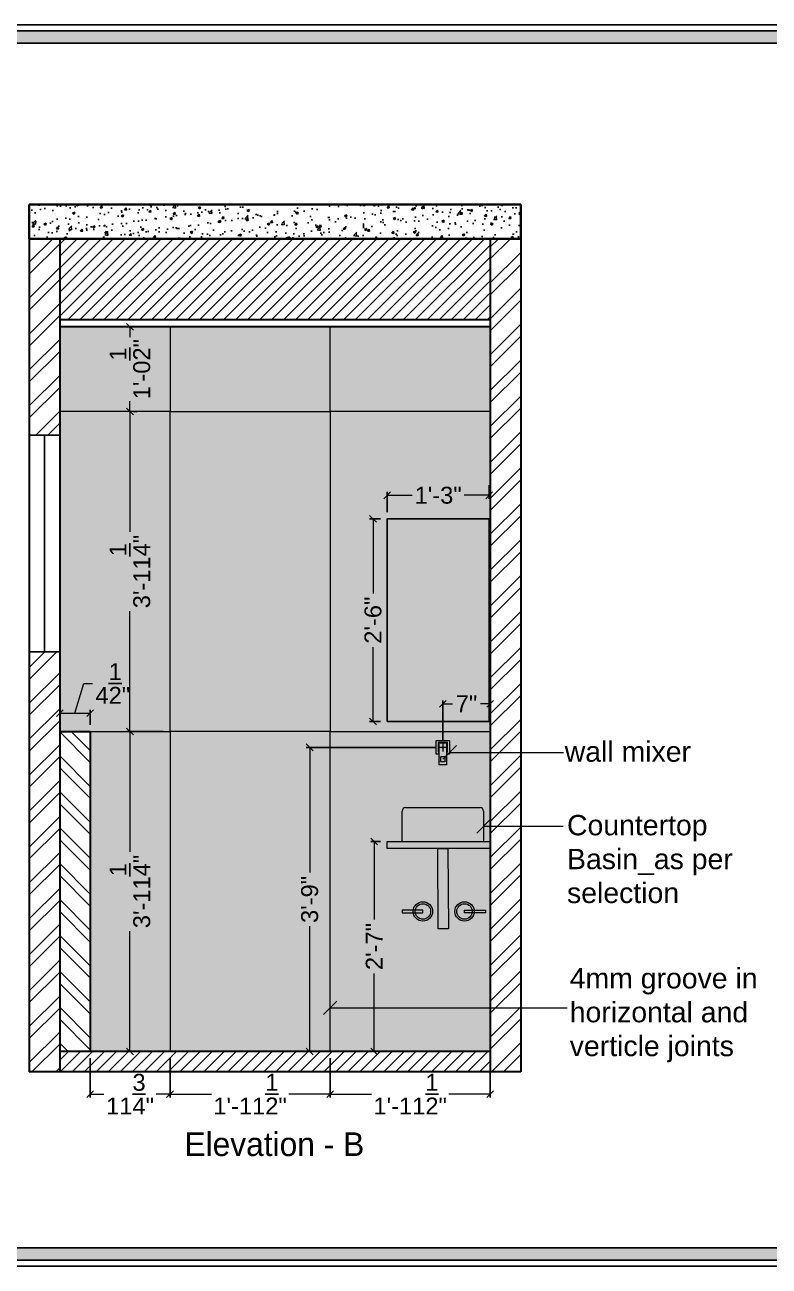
# Model space of a CAD drawing. Header units: millimetres. Extents: x 56222 to 3066687, y -650199 to -121287.
# Drawn here: x 150316.5 to 150426.3, y -183238.8 to -183055.6 of the extents above; entities that cross this region are included whole.
import ezdxf

# ---------------------------------------------------------------- set-up
doc = ezdxf.new("R2010")
doc.units = ezdxf.units.MM
doc.header["$MEASUREMENT"] = 0
doc.header["$PDMODE"] = 35
doc.layers.get('Defpoints').update_dxf_attribs({"color": 220})
doc.layers.add('AR HATCH-7', color=7, linetype='Continuous')
for name, color, linetype, lineweight in [('dim05', 1, 'Continuous', 13), ('Flooring', 253, 'Continuous', 30), ('FURNITURE', 32, 'Continuous', 9), ('INT-MISCELLENOUS', 250, 'Continuous', 0), ('LABALLING', 1, 'Continuous', 25), ('NAME PLATE', 7, 'Continuous', 25), ('sec. mark', 5, 'Continuous', 25), ('UTILITY', 48, 'Continuous', 9), ('wall', 7, 'Continuous', 30)]:
    doc.layers.add(name, color=color, linetype=linetype, lineweight=lineweight)
doc.layers.add('hatch', color=253, linetype='Continuous', lineweight=0, transparency=0.4)
doc.styles.add('Aerial', font='arial.ttf')
doc.styles.add('Arial', font='arial.ttf')
doc.styles.add('DATE', font='swissc.ttf', dxfattribs={"height": 6.75})
doc.styles.get("Standard").update_dxf_attribs({"font": 'arial.ttf', "height": 6})
doc.dimstyles.new('ISO-25', dxfattribs={"dimtxt": 2.5, "dimasz": 1, "dimexe": 0.5, "dimexo": 1, "dimtad": 0, "dimdec": 1, "dimlunit": 4, "dimtxsty": 'Standard', "dimblk": 'OBLIQUE', "dimcen": 2.5, "dimclrd": 1, "dimclre": 1, "dimclrt": 5, "dimadec": 0, "dimazin": 0, "dimtfac": 1, "dimtdec": 1, "dimtmove": 0, "dimatfit": 3, "dimfxl": 1, "dimlwd": -1, "dimarcsym": 0})
doc.dimstyles.new('NEW ', dxfattribs={"dimtxt": 3, "dimasz": 2, "dimexe": 1, "dimexo": 1, "dimgap": 0.089996, "dimtad": 0, "dimtoh": 1, "dimzin": 3, "dimdsep": 46, "dimlunit": 4, "dimtxsty": 'Aerial', "dimblk": 'OBLIQUE', "dimcen": 0.089996, "dimdle": 1, "dimclrd": 252, "dimclre": 252, "dimclrt": 7, "dimadec": 0, "dimazin": 1, "dimtfac": 1, "dimtdec": 0, "dimtofl": 0, "dimtmove": 1, "dimatfit": 3, "dimldrblk": 'OBLIQUE', "dimfxl": 1, "dimtolj": 1, "dimtzin": 0, "dimlwd": 5, "dimlwe": 5, "dimarcsym": 0})

# ---------------------------------------------------------------- blocks, each defined once
blk = doc.blocks.new('28')
at = {"layer": 'INT-MISCELLENOUS'}
for p, q in [((2733.9, 15158.2), (2733.9, 15225.2)), ((2734.4, 15225.7), (2801.4, 15225.7)), ((2744.3, 15214.9), (2744.3, 15168.6)), ((2744.3, 15213.6), (2744.3, 15169.9)), ((2744.5, 15213.6), (2744.5, 15169.9)), ((2791.1, 15215.4), (2744.8, 15215.4)), ((2746.2, 15213), (2745, 15190.5)), ((2789.8, 15215.3), (2746.1, 15215.3)), ((2789.8, 15215.1), (2746.1, 15215.1)), ((2746.2, 15213), (2747.5, 15211.6)), ((2789.1, 15213.5), (2746.7, 15213.5)), ((2747.5, 15211.6), (2747.5, 15104.8)), ((2767.9, 15211.7), (2767.9, 15171.7)), ((2788.3, 15211.6), (2789.6, 15213)), ((2788.3, 15104.8), (2788.3, 15211.6)), ((2790.9, 15190.5), (2789.6, 15213)), ((2791.3, 15169.9), (2791.3, 15213.6)), ((2791.5, 15169.9), (2791.5, 15213.6)), ((2791.6, 15168.6), (2791.6, 15214.9)), ((2801.9, 15225.2), (2801.9, 15158.2)), ((2747.3, 15157.7), (2734.4, 15157.7)), ((2745, 15190.5), (2745, 15169.3)), ((2745.5, 15168.8), (2745.5, 15168.8)), ((2745.5, 15168.8), (2747.3, 15168.8)), ((2746.1, 15168.3), (2747.3, 15168.3)), ((2746.1, 15168.1), (2747.3, 15168.1)), ((2747.3, 15166.5), (2747.3, 15104.8)), ((2787.9, 15191.7), (2747.9, 15191.7)), ((2755.7, 15142.8), (2755.7, 15122.3)), ((2778.2, 15144.8), (2757.7, 15144.8)), ((2762.9, 15191.7), (2772.9, 15191.7)), ((2780.2, 15122.3), (2780.2, 15142.8)), ((2788.5, 15104.8), (2788.5, 15166.5)), ((2801.4, 15157.7), (2788.5, 15157.7)), ((2788.6, 15168.8), (2790.4, 15168.8)), ((2788.6, 15168.3), (2789.8, 15168.3)), ((2788.6, 15168.1), (2791.1, 15168.1)), ((2788.6, 15168.1), (2789.8, 15168.1)), ((2790.4, 15168.8), (2790.4, 15168.8)), ((2790.9, 15169.3), (2790.9, 15190.5)), ((2748, 15104.3), (2747.8, 15104.3)), ((2787.8, 15104.3), (2748, 15104.3)), ((2757.7, 15120.3), (2778.2, 15120.3)), ((2788, 15104.3), (2787.8, 15104.3))]:
    blk.add_line(p, q, dxfattribs=at)
for centre, radius, start, end in [((2734.4, 15225.2), 0.5, 90, 180), ((2744.8, 15214.9), 0.5, 90, 180), ((2746.1, 15213.6), 1.75, 90, 180), ((2746.1, 15213.6), 1.54, 90, 180), ((2746.7, 15213), 0.5, 90, 176.87092), ((2789.1, 15213), 0.5, 3.12908, 90), ((2789.8, 15213.6), 1.75, 0, 90), ((2789.8, 15213.6), 1.54, 0, 90), ((2791.1, 15214.9), 0.5, 0, 90), ((2801.4, 15225.2), 0.5, 0, 90), ((2734.4, 15158.2), 0.5, 180, 270), ((2746.1, 15169.9), 1.75, 180, 270), ((2744.8, 15168.6), 0.5, 180, 270), ((2746.1, 15169.9), 1.54, 180, 270), ((2745.5, 15190.5), 0.5, 176.87092, 180.00007), ((2745.5, 15169.3), 0.5, 180.00007, 270), ((2789.8, 15169.9), 1.75, 270, 0), ((2789.8, 15169.9), 1.54, 270, 0), ((2790.4, 15169.3), 0.5, 270, 359.99993), ((2790.4, 15190.5), 0.5, 0, 3.12908), ((2791.1, 15168.6), 0.5, 270, 0), ((2801.4, 15158.2), 0.5, 270, 0), ((2747.8, 15104.8), 0.5, 180, 270), ((2788, 15104.8), 0.5, 270, 0)]:
    blk.add_arc(centre, radius, start, end, dxfattribs=at)
blk.add_ellipse((2788.9, 15166.5), major_axis=(0, -3.5), ratio=0.087489, start_param=4.267199, end_param=4.712542, dxfattribs=at)
for points, knots in [([(2747.3, 15169.3), (2747.3, 15169.3), (2747.3, 15169.2), (2747.3, 15168.8), (2747.3, 15168.3), (2747.3, 15167.5), (2747.3, 15166.8), (2747.3, 15166.5)], [0.1341546, 0.1341546, 0.1341546, 0.1341546, 0.2729105, 0.4084535, 0.5742392, 0.7712264, 1, 1, 1, 1]), ([(2755.7, 15142.8), (2755.7, 15143.1), (2755.8, 15143.6), (2756.3, 15144.3), (2756.9, 15144.7), (2757.4, 15144.8), (2757.7, 15144.8)], [0, 0, 0, 0, 0.263778, 0.516477, 0.767899, 1, 1, 1, 1]), ([(2778.2, 15144.8), (2778.4, 15144.8), (2779, 15144.7), (2779.7, 15144.2), (2780.1, 15143.5), (2780.2, 15143), (2780.2, 15142.8)], [0, 0, 0, 0, 0.263778, 0.516477, 0.767899, 1, 1, 1, 1]), ([(2788.6, 15167.9), (2788.6, 15167.9), (2788.6, 15168.2), (2788.6, 15168.6), (2788.6, 15169), (2788.7, 15169.3), (2788.7, 15169.4), (2788.7, 15169.5)], [0, 0, 0, 0, 0.01693, 0.2332864, 0.4356781, 0.6238469, 0.7791071, 0.7791071, 0.7791071, 0.7791071]), ([(2757.7, 15120.3), (2757.4, 15120.3), (2756.8, 15120.4), (2756.2, 15120.9), (2755.8, 15121.5), (2755.7, 15122.1), (2755.7, 15122.3)], [0, 0, 0, 0, 0.263778, 0.516477, 0.767899, 1, 1, 1, 1]), ([(2780.2, 15122.3), (2780.2, 15122), (2780.1, 15121.5), (2779.6, 15120.8), (2778.9, 15120.4), (2778.4, 15120.3), (2778.2, 15120.3)], [0, 0, 0, 0, 0.263778, 0.516477, 0.767899, 1, 1, 1, 1])]:
    blk.add_open_spline(points, degree=3, knots=knots, dxfattribs=at)
blk = doc.blocks.new('_Oblique')
at = {"layer": 'wall', "color": 0, "lineweight": -2}
blk.add_line((-0.5, -0.5), (0.5, 0.5), dxfattribs=at)
blk = doc.blocks.new('*D1349')
at = {"layer": 'Defpoints', "color": 0, "lineweight": 25, "transparency": 16777216}
for p in [(150331.97, -183159.91), (150337.88, -183159.91, -0.01), (150337.88, -183207.15, -0.01)]:
    blk.add_point(p, dxfattribs=at)
at = {"layer": 'dim05', "color": 1, "linetype": 'Continuous', "lineweight": -2, "transparency": 16777216}
for p, q in [((150336.88, -183159.91), (150331.47, -183159.91)), ((150336.88, -183207.15), (150331.47, -183207.15))]:
    blk.add_line(p, q, dxfattribs=at)
at = {"layer": 'dim05', "color": 1, "linetype": 'Continuous', "transparency": 16777216}
for p, q in [((150331.97, -183159.91), (150331.97, -183177.67)), ((150331.97, -183207.15), (150331.97, -183189.4))]:
    blk.add_line(p, q, dxfattribs=at)
at = {"layer": 'dim05', "color": 1, "transparency": 16777216}
for p, rotation in [((150331.97, -183159.91), 90), ((150331.97, -183207.15), 270)]:
    blk.add_blockref('_Oblique', p, dxfattribs=dict(at, rotation=rotation))
at = {"layer": 'dim05', "color": 5, "lineweight": 25, "transparency": 16777216, "insert": (150331.97, -183183.53), "char_height": 2.5, "attachment_point": 5, "rotation": 90, "style": 'Arial'}
blk.add_mtext('3\'-11{\\H1x;\\S1/4;}"', dxfattribs=at)
blk = doc.blocks.new('*D1350')
at = {"layer": 'Defpoints', "color": 0, "lineweight": 25, "transparency": 16777216}
for p in [(150331.97, -183112.67, -0.01), (150331.97, -183112.67), (150331.97, -183159.91)]:
    blk.add_point(p, dxfattribs=at)
at = {"layer": 'dim05', "color": 1, "linetype": 'Continuous', "transparency": 16777216}
for p, q in [((150331.97, -183112.67), (150331.97, -183130.42)), ((150331.97, -183159.91), (150331.97, -183142.15))]:
    blk.add_line(p, q, dxfattribs=at)
at = {"layer": 'dim05', "color": 1, "linetype": 'Continuous', "lineweight": -2, "transparency": 16777216}
for p, q in [((150332.97, -183112.67), (150332.47, -183112.67)), ((150332.97, -183159.91), (150332.47, -183159.91))]:
    blk.add_line(p, q, dxfattribs=at)
at = {"layer": 'dim05', "color": 1, "transparency": 16777216}
for p, rotation in [((150331.97, -183112.67), 90), ((150331.97, -183159.91), 270)]:
    blk.add_blockref('_Oblique', p, dxfattribs=dict(at, rotation=rotation))
at = {"layer": 'dim05', "color": 5, "lineweight": 25, "transparency": 16777216, "insert": (150331.97, -183136.29), "char_height": 2.5, "attachment_point": 5, "rotation": 90, "style": 'Arial'}
blk.add_mtext('3\'-11{\\H1x;\\S1/4;}"', dxfattribs=at)
blk = doc.blocks.new('*D1351')
at = {"layer": 'Defpoints', "color": 0, "lineweight": 25, "transparency": 16777216}
for p in [(150331.97, -183100.15, -0.01), (150331.97, -183100.15), (150331.97, -183112.67)]:
    blk.add_point(p, dxfattribs=at)
at = {"layer": 'dim05', "color": 1, "linetype": 'Continuous', "transparency": 16777216}
for p, q in [((150331.97, -183100.15), (150331.97, -183101.67)), ((150331.97, -183112.67), (150331.97, -183111.15))]:
    blk.add_line(p, q, dxfattribs=at)
at = {"layer": 'dim05', "color": 1, "linetype": 'Continuous', "lineweight": -2, "transparency": 16777216}
for p, q in [((150332.97, -183100.15), (150332.47, -183100.15)), ((150332.97, -183112.67), (150332.47, -183112.67))]:
    blk.add_line(p, q, dxfattribs=at)
at = {"layer": 'dim05', "color": 1, "transparency": 16777216}
for p, rotation in [((150331.97, -183100.15), 90), ((150331.97, -183112.67), 270)]:
    blk.add_blockref('_Oblique', p, dxfattribs=dict(at, rotation=rotation))
at = {"layer": 'dim05', "color": 5, "lineweight": 25, "transparency": 16777216, "insert": (150331.97, -183106.41), "char_height": 2.5, "attachment_point": 5, "rotation": 90, "style": 'Arial'}
blk.add_mtext('1\'-0{\\H1x;\\S1/2;}"', dxfattribs=at)
blk = doc.blocks.new('*D1352')
at = {"layer": 'Defpoints', "color": 0, "lineweight": 25, "transparency": 16777216}
for p in [(150361.5, -183207.15, -0.01), (150385.12, -183207.15, -0.01), (150361.5, -183213.45)]:
    blk.add_point(p, dxfattribs=at)
at = {"layer": 'dim05', "color": 1, "linetype": 'Continuous', "lineweight": -2, "transparency": 16777216}
for p, q in [((150361.5, -183208.15), (150361.5, -183213.95)), ((150385.12, -183208.15), (150385.12, -183213.95))]:
    blk.add_line(p, q, dxfattribs=at)
at = {"layer": 'dim05', "color": 1, "linetype": 'Continuous', "transparency": 16777216}
for p, q in [((150361.5, -183213.45), (150367.6, -183213.45)), ((150385.12, -183213.45), (150379.02, -183213.45))]:
    blk.add_line(p, q, dxfattribs=at)
at = {"layer": 'dim05', "color": 1, "transparency": 16777216, "rotation": 180}
blk.add_blockref('_Oblique', (150361.5, -183213.45), dxfattribs=at)
at = {"layer": 'dim05', "color": 1, "transparency": 16777216}
blk.add_blockref('_Oblique', (150385.12, -183213.45), dxfattribs=at)
at = {"layer": 'dim05', "color": 5, "lineweight": 25, "transparency": 16777216, "insert": (150373.31, -183213.45), "char_height": 2.5, "attachment_point": 5, "style": 'Arial'}
blk.add_mtext('1\'-11{\\H1x;\\S1/2;}"', dxfattribs=at)
blk = doc.blocks.new('*D1353')
at = {"layer": 'Defpoints', "color": 0, "lineweight": 25, "transparency": 16777216}
for p in [(150337.88, -183207.15, -0.01), (150361.5, -183207.15, -0.01), (150337.88, -183213.45)]:
    blk.add_point(p, dxfattribs=at)
at = {"layer": 'dim05', "color": 1, "linetype": 'Continuous', "lineweight": -2, "transparency": 16777216}
for p, q in [((150337.88, -183208.15), (150337.88, -183213.95)), ((150361.5, -183208.15), (150361.5, -183213.95))]:
    blk.add_line(p, q, dxfattribs=at)
at = {"layer": 'dim05', "color": 1, "linetype": 'Continuous', "transparency": 16777216}
for p, q in [((150337.88, -183213.45), (150343.98, -183213.45)), ((150361.5, -183213.45), (150355.4, -183213.45))]:
    blk.add_line(p, q, dxfattribs=at)
at = {"layer": 'dim05', "color": 1, "transparency": 16777216, "rotation": 180}
blk.add_blockref('_Oblique', (150337.88, -183213.45), dxfattribs=at)
at = {"layer": 'dim05', "color": 1, "transparency": 16777216}
blk.add_blockref('_Oblique', (150361.5, -183213.45), dxfattribs=at)
at = {"layer": 'dim05', "color": 5, "lineweight": 25, "transparency": 16777216, "insert": (150349.69, -183213.45), "char_height": 2.5, "attachment_point": 5, "style": 'Arial'}
blk.add_mtext('1\'-11{\\H1x;\\S1/2;}"', dxfattribs=at)
blk = doc.blocks.new('*D1354')
at = {"layer": 'Defpoints', "color": 0, "lineweight": 25, "transparency": 16777216}
for p in [(150326.11, -183207.15, -0.01), (150337.88, -183207.15, -0.01), (150326.11, -183213.45)]:
    blk.add_point(p, dxfattribs=at)
at = {"layer": 'dim05', "color": 1, "linetype": 'Continuous', "lineweight": -2, "transparency": 16777216}
for p, q in [((150326.11, -183208.15), (150326.11, -183213.95)), ((150337.88, -183208.15), (150337.88, -183213.95))]:
    blk.add_line(p, q, dxfattribs=at)
at = {"layer": 'dim05', "color": 1, "linetype": 'Continuous', "transparency": 16777216}
for p, q in [((150326.11, -183213.45), (150328.13, -183213.45)), ((150337.88, -183213.45), (150335.86, -183213.45))]:
    blk.add_line(p, q, dxfattribs=at)
at = {"layer": 'dim05', "color": 1, "transparency": 16777216, "rotation": 180}
blk.add_blockref('_Oblique', (150326.11, -183213.45), dxfattribs=at)
at = {"layer": 'dim05', "color": 1, "transparency": 16777216}
blk.add_blockref('_Oblique', (150337.88, -183213.45), dxfattribs=at)
at = {"layer": 'dim05', "color": 5, "lineweight": 25, "transparency": 16777216, "insert": (150331.99, -183213.45), "char_height": 2.5, "attachment_point": 5, "style": 'Arial'}
blk.add_mtext('11{\\H1x;\\S3/4;}"', dxfattribs=at)
blk = doc.blocks.new('*D1355')
at = {"layer": 'Defpoints', "color": 0, "lineweight": 25, "transparency": 16777216}
for p in [(150326.11, -183157.19), (150321.61, -183159.91), (150326.11, -183159.91)]:
    blk.add_point(p, dxfattribs=at)
at = {"layer": 'dim05', "color": 1, "linetype": 'Continuous', "transparency": 16777216}
for p, q in [((150323.86, -183157.19), (150325.17, -183152.82)), ((150325.17, -183152.82), (150326.42, -183152.82)), ((150321.61, -183157.19), (150326.11, -183157.19))]:
    blk.add_line(p, q, dxfattribs=at)
at = {"layer": 'dim05', "color": 1, "linetype": 'Continuous', "lineweight": -2, "transparency": 16777216}
for p, q in [((150321.61, -183158.91), (150321.61, -183156.69)), ((150326.11, -183158.91), (150326.11, -183156.69))]:
    blk.add_line(p, q, dxfattribs=at)
at = {"layer": 'dim05', "color": 1, "transparency": 16777216, "rotation": 180}
blk.add_blockref('_Oblique', (150321.61, -183157.19), dxfattribs=at)
at = {"layer": 'dim05', "color": 1, "transparency": 16777216}
blk.add_blockref('_Oblique', (150326.11, -183157.19), dxfattribs=at)
at = {"layer": 'dim05', "color": 5, "lineweight": 25, "transparency": 16777216, "insert": (150329.44, -183152.82), "char_height": 2.5, "attachment_point": 5, "style": 'Arial'}
blk.add_mtext('4{\\H1x;\\S1/2;}"', dxfattribs=at)
blk = doc.blocks.new('*D1358')
at = {"layer": 'Defpoints', "color": 0, "lineweight": 25, "transparency": 16777216}
for p in [(150378.12, -183155.81), (150378.12, -183162.25, -0.01), (150385.12, -183162.48, -0.01)]:
    blk.add_point(p, dxfattribs=at)
at = {"layer": 'dim05', "color": 1, "linetype": 'Continuous', "lineweight": -2, "transparency": 16777216}
for p, q in [((150378.12, -183161.25), (150378.12, -183155.31)), ((150385.12, -183161.48), (150385.12, -183155.31))]:
    blk.add_line(p, q, dxfattribs=at)
at = {"layer": 'dim05', "color": 1, "linetype": 'Continuous', "transparency": 16777216}
for p, q in [((150378.12, -183155.81), (150379.57, -183155.81)), ((150385.12, -183155.81), (150383.67, -183155.81))]:
    blk.add_line(p, q, dxfattribs=at)
at = {"layer": 'dim05', "color": 1, "transparency": 16777216, "rotation": 180}
blk.add_blockref('_Oblique', (150378.12, -183155.81), dxfattribs=at)
at = {"layer": 'dim05', "color": 1, "transparency": 16777216}
blk.add_blockref('_Oblique', (150385.12, -183155.81), dxfattribs=at)
at = {"layer": 'dim05', "color": 5, "lineweight": 25, "transparency": 16777216, "insert": (150381.62, -183155.81), "char_height": 2.5, "attachment_point": 5, "style": 'Arial'}
blk.add_mtext('7"', dxfattribs=at)
blk = doc.blocks.new('*D1359')
at = {"layer": 'Defpoints', "color": 0, "lineweight": 25, "transparency": 16777216}
for p in [(150369.92, -183176.15, 0.06), (150368, -183207.15), (150369.97, -183207.15, -0.01)]:
    blk.add_point(p, dxfattribs=at)
at = {"layer": 'dim05', "color": 1, "linetype": 'Continuous', "lineweight": -2, "transparency": 16777216}
for p, q in [((150368.92, -183176.15), (150367.5, -183176.15)), ((150368.97, -183207.15), (150367.5, -183207.15))]:
    blk.add_line(p, q, dxfattribs=at)
at = {"layer": 'dim05', "color": 1, "linetype": 'Continuous', "transparency": 16777216}
for p, q in [((150368, -183176.15), (150368, -183187.68)), ((150368, -183207.15), (150368, -183195.62))]:
    blk.add_line(p, q, dxfattribs=at)
at = {"layer": 'dim05', "color": 1, "transparency": 16777216}
for p, rotation in [((150368, -183176.15), 90), ((150368, -183207.15), 270)]:
    blk.add_blockref('_Oblique', p, dxfattribs=dict(at, rotation=rotation))
at = {"layer": 'dim05', "color": 5, "lineweight": 25, "transparency": 16777216, "insert": (150368, -183191.65), "char_height": 2.5, "attachment_point": 5, "rotation": 90, "style": 'Arial'}
blk.add_mtext('2\'-7"', dxfattribs=at)
blk = doc.blocks.new('*D1340')
at = {"layer": 'Defpoints', "color": 0, "lineweight": 25, "transparency": 16777216}
for p in [(150378.12, -183162.25, -0.01), (150358.49, -183207.15), (150360.1, -183207.15)]:
    blk.add_point(p, dxfattribs=at)
at = {"layer": 'dim05', "color": 1, "linetype": 'Continuous', "lineweight": -2, "transparency": 16777216}
for p, q in [((150377.12, -183162.25), (150357.99, -183162.25)), ((150359.1, -183207.15), (150357.99, -183207.15))]:
    blk.add_line(p, q, dxfattribs=at)
at = {"layer": 'dim05', "color": 1, "linetype": 'Continuous', "transparency": 16777216}
for p, q in [((150358.49, -183162.25), (150358.49, -183180.75)), ((150358.49, -183207.15), (150358.49, -183188.65))]:
    blk.add_line(p, q, dxfattribs=at)
at = {"layer": 'dim05', "color": 1, "transparency": 16777216}
for p, rotation in [((150358.49, -183162.25), 90), ((150358.49, -183207.15), 270)]:
    blk.add_blockref('_Oblique', p, dxfattribs=dict(at, rotation=rotation))
at = {"layer": 'dim05', "color": 5, "lineweight": 25, "transparency": 16777216, "insert": (150358.49, -183184.7), "char_height": 2.5, "attachment_point": 5, "rotation": 90, "style": 'Arial'}
blk.add_mtext('3\'-9"', dxfattribs=at)
blk = doc.blocks.new('*D1342')
at = {"layer": 'Defpoints', "color": 0, "lineweight": 25, "transparency": 16777216}
for p in [(150369.92, -183128.52, 0.06), (150367.83, -183158.43), (150369.92, -183158.43, 0.06)]:
    blk.add_point(p, dxfattribs=at)
at = {"layer": 'dim05', "color": 1, "linetype": 'Continuous', "lineweight": -2, "transparency": 16777216}
for p, q in [((150368.92, -183128.52), (150367.33, -183128.52)), ((150368.92, -183158.43), (150367.33, -183158.43))]:
    blk.add_line(p, q, dxfattribs=at)
at = {"layer": 'dim05', "color": 1, "linetype": 'Continuous', "transparency": 16777216}
for p, q in [((150367.83, -183128.52), (150367.83, -183139.51)), ((150367.83, -183158.43), (150367.83, -183147.44))]:
    blk.add_line(p, q, dxfattribs=at)
at = {"layer": 'dim05', "color": 1, "transparency": 16777216}
for p, rotation in [((150367.83, -183128.52), 90), ((150367.83, -183158.43), 270)]:
    blk.add_blockref('_Oblique', p, dxfattribs=dict(at, rotation=rotation))
at = {"layer": 'dim05', "color": 5, "lineweight": 25, "transparency": 16777216, "insert": (150367.83, -183143.47), "char_height": 2.5, "attachment_point": 5, "rotation": 90, "style": 'Arial'}
blk.add_mtext('2\'-6"', dxfattribs=at)
blk = doc.blocks.new('*D1343')
at = {"layer": 'Defpoints', "color": 0, "lineweight": 25, "transparency": 16777216}
for p in [(150384.97, -183122.52, 0.06), (150384.97, -183125.04), (150369.92, -183128.52, 0.06)]:
    blk.add_point(p, dxfattribs=at)
at = {"layer": 'dim05', "color": 1, "linetype": 'Continuous', "lineweight": -2, "transparency": 16777216}
for p, q in [((150384.97, -183123.52), (150384.97, -183125.54)), ((150369.92, -183127.52), (150369.92, -183124.54))]:
    blk.add_line(p, q, dxfattribs=at)
at = {"layer": 'dim05', "color": 1, "linetype": 'Continuous', "transparency": 16777216}
for p, q in [((150369.92, -183125.04), (150373.61, -183125.04)), ((150384.97, -183125.04), (150381.27, -183125.04))]:
    blk.add_line(p, q, dxfattribs=at)
at = {"layer": 'dim05', "color": 1, "transparency": 16777216, "rotation": 180}
blk.add_blockref('_Oblique', (150369.92, -183125.04), dxfattribs=at)
at = {"layer": 'dim05', "color": 1, "transparency": 16777216}
blk.add_blockref('_Oblique', (150384.97, -183125.04), dxfattribs=at)
at = {"layer": 'dim05', "color": 5, "lineweight": 25, "transparency": 16777216, "insert": (150377.44, -183125.04), "char_height": 2.5, "attachment_point": 5, "style": 'Arial'}
blk.add_mtext('1\'-3"', dxfattribs=at)

msp = doc.modelspace()

# ---------------------------------------------------------------- hatches: boundary and pattern name
at = {"layer": 'AR HATCH-7', "linetype": 'Continuous', "lineweight": 25}
h = msp.add_hatch(color=1, dxfattribs=at)
h.dxf.hatch_style = 1
h.set_gradient(color1=(199, 200, 202), color2=(147, 149, 152), name='CYLINDER')
h.paths.add_polyline_path([(150369.915, -183158.431), (150384.973, -183158.431), (150384.973, -183128.518), (150369.915, -183128.518)])
at = {"layer": 'hatch', "linetype": 'Continuous', "lineweight": 25}
h = msp.add_hatch(dxfattribs=at)
h.set_pattern_fill('AR-CONC', color=256, scale=0.5)
h.set_pattern_definition([(50, (1115.2397, 1727.0016), (3.586300913, -0.313760675), [0.375, -4.125]), (355, (1115.2397, 1727.0016), (-0.69375667, 3.76096067), [0.3, -3.3]), (100.4514445, (1115.5385, 1726.9754), (2.892544234, 3.447199955), [0.31870096, -3.50571056]), (46.1842, (1115.2397, 1728.0016), (5.33620665, -0.8275964), [0.5625, -6.1875]), (96.6356355, (1115.6844, 1727.9326), (4.67330973, 4.870593), [0.47805171, -5.2585688]), (351.184164, (1115.2397, 1728.0016), (4.67330973, 4.870593), [0.45, -4.95]), (21, (1115.7397, 1727.7516), (2.98453526, -2.013094453), [0.375, -4.125]), (326, (1115.7397, 1727.7516), (1.21657666, 3.625750225), [0.3, -3.3]), (71.4514447, (1115.9884, 1727.5838), (4.201111884, 1.612655764), [0.31870095, -3.50571056]), (37.5, (1115.2397, 1727.0016), (0.0607992766, 1.664469269), [0, -3.26, 0, -3.35, 0, -3.3125]), (7.5, (1115.2397, 1727.0016), (1.315347687, 1.97205856), [0, -1.91, 0, -3.185, 0, -1.2625]), (327.5, (1114.1247, 1727.0016), (2.669112181, -0.112774359), [0, -1.25, 0, -3.9, 0, -5.175]), (317.5, (1113.6247, 1727.0016), (2.915930847, 0.500524912), [0, -1.625, 0, -2.59, 0, -3.675])])
h.paths.add_polyline_path([(150389.623, -183082.093), (150317.11, -183082.093), (150317.11, -183087.154), (150389.623, -183087.154)])
h = msp.add_hatch(dxfattribs=at)
h.set_pattern_fill('ANSI32', color=256, scale=10, style=0)
h.set_pattern_definition([(45, (-4999.5327, -1854.487), (-2.65165043, 2.65165043), []), (45, (-4997.765, -1854.487), (-2.65165043, 2.65165043), [])])
h.paths.add_polyline_path([(150321.61, -183093.093), (150321.61, -183087.154), (150317.11, -183087.154), (150317.11, -183116.153), (150321.61, -183116.153), (150321.61, -183112.666)])
h = msp.add_hatch(dxfattribs=at)
h.set_pattern_fill('ANSI31', color=6, scale=10)
h.set_pattern_definition([(45, (1115.2397, 1727.0016), (-0.8838834765, 0.8838834765), [])])
h.paths.add_polyline_path([(150385.123, -183087.154), (150321.61, -183087.154), (150321.61, -183099.154), (150385.123, -183099.154)])
h = msp.add_hatch(dxfattribs=at)
h.set_pattern_fill('ANSI32', color=256, scale=10, style=0)
h.set_pattern_definition([(45, (-5008.0194, -1854.487), (-2.65165043, 2.65165043), []), (45, (-5006.2516, -1854.487), (-2.65165043, 2.65165043), [])])
h.paths.add_polyline_path([(150389.623, -183087.154), (150385.123, -183087.154), (150385.123, -183210.154), (150389.623, -183210.154)])
at = {"layer": 'hatch', "linetype": 'Continuous', "lineweight": 25, "true_color": 0xe9d9ba, "transparency": 33554546}
h = msp.add_hatch(dxfattribs=at)
h.set_pattern_fill('AR-CONC', color=254, scale=0.1)
h.set_pattern_definition([(50, (1127.9565, 1538.00474), (0.7172601826, -0.062752135), [0.075, -0.825]), (355, (1127.9565, 1538.0047), (-0.1387513336, 0.7521921337), [0.06, -0.66]), (100.45144446, (1128.0163, 1537.9995), (0.5785088467, 0.689439991), [0.063740192, -0.701142112]), (46.1842, (1127.9565, 1538.2047), (1.0672413307, -0.1655192808), [0.1125, -1.2375]), (96.6356355, (1128.0455, 1538.1909), (0.9346619457, 0.974118601), [0.095610342, -1.05171376]), (351.184164, (1127.9565, 1538.2047), (0.934661945, 0.9741186003), [0.09, -0.990000001]), (21, (1128.0565, 1538.15474), (0.5969070521, -0.4026188907), [0.075, -0.825]), (326, (1128.0565, 1538.1547), (0.243315332, 0.725150045), [0.06, -0.66]), (71.45144474, (1128.1063, 1538.1212), (0.8402223767, 0.3225311528), [0.06374019, -0.701142112]), (37.5, (1127.95653, 1538.00474), (0.01215985532, 0.33289385383), [0, -0.652, 0, -0.67, 0, -0.6625]), (7.5, (1127.95653, 1538.00474), (0.26306953744, 0.3944117119), [0, -0.382, 0, -0.637, 0, -0.2525]), (327.5, (1127.73353, 1538.00474), (0.53382243617, -0.02255487173), [0, -0.25, 0, -0.78, 0, -1.035]), (317.5, (1127.63353, 1538.00474), (0.5831861693, 0.1001049823), [0, -0.325, 0, -0.518, 0, -0.735])])
h.paths.add_polyline_path([(150385.123, -183159.91), (150361.501, -183159.91), (150361.501, -183207.154), (150385.123, -183207.154)])
h.paths.add_polyline_path([(150385.123, -183112.666), (150361.501, -183112.666), (150361.501, -183159.91), (150385.123, -183159.91)])
h.paths.add_polyline_path([(150361.501, -183112.666), (150337.879, -183112.666), (150337.879, -183159.91), (150361.501, -183159.91)])
h.paths.add_polyline_path([(150361.501, -183159.91), (150337.879, -183159.91), (150337.879, -183207.154), (150361.501, -183207.154)])
h.paths.add_polyline_path([(150337.879, -183112.666), (150321.61, -183112.666), (150321.61, -183159.91), (150337.879, -183159.91)])
h.paths.add_polyline_path([(150337.879, -183159.91), (150326.11, -183159.91), (150326.11, -183207.154), (150337.879, -183207.154)])
h.paths.add_polyline_path([(150337.879, -183100.154), (150321.61, -183100.154), (150321.61, -183112.666), (150337.879, -183112.666)])
h.paths.add_polyline_path([(150361.501, -183100.154), (150337.879, -183100.154), (150337.879, -183112.666), (150361.501, -183112.666)])
h.paths.add_polyline_path([(150385.123, -183100.154), (150361.501, -183100.154), (150361.501, -183112.666), (150385.123, -183112.666)])
at = {"layer": 'hatch', "linetype": 'Continuous', "lineweight": 25}
h = msp.add_hatch(dxfattribs=at)
h.set_pattern_fill('ANSI32', color=256, scale=10, style=0)
h.set_pattern_definition([(45, (1123.7263, 1727.0016), (-2.65165043, 2.65165043), []), (45, (1125.494, 1727.0016), (-2.65165043, 2.65165043), [])])
h.paths.add_polyline_path([(150321.61, -183159.91), (150321.61, -183148.153), (150317.11, -183148.153), (150317.11, -183210.154), (150321.61, -183210.154)])
h = msp.add_hatch(dxfattribs=at)
h.set_pattern_fill('ANSI32', color=256, scale=10, angle=90, style=0)
h.set_pattern_definition([(135, (1115.2397, 1727.0016), (-2.65165043, -2.65165043), []), (135, (1115.2397, 1728.7693), (-2.65165043, -2.65165043), [])])
h.paths.add_polyline_path([(150326.11, -183159.91), (150321.61, -183159.91), (150321.61, -183207.154), (150326.11, -183207.154)])
h = msp.add_hatch(dxfattribs=at)
h.set_pattern_fill('ANSI31', color=256, scale=10, style=0)
h.set_pattern_definition([(45, (-5008.0194, -1854.487), (-0.8838834765, 0.8838834765), [])])
h.paths.add_polyline_path([(150385.123, -183207.154), (150360.934, -183207.154), (150337.312, -183207.154), (150313.123, -183207.154), (150321.61, -183207.154), (150321.61, -183210.154), (150385.123, -183210.154)])
at = {"layer": 'NAME PLATE', "true_color": 0xd39e00}
h = msp.add_hatch(color=42, dxfattribs=at)
h.paths.add_polyline_path([(150220.133, -183056.479), (150220.133, -183237.944), (150477.942, -183237.944), (150477.942, -183056.479)])
h.paths.add_polyline_path([(150221.942, -183058.288), (150476.133, -183058.288), (150476.133, -183236.135), (150221.942, -183236.135)], flags=16)

# ---------------------------------------------------------------- linework, layer by layer
at = {"color": 6, "lineweight": 30}
for p, q in [((150385.123, -183099.154), (150321.61, -183099.154)), ((150385.123, -183100.154), (150321.61, -183100.154))]:
    msp.add_line(p, q, dxfattribs=at)
at = {"layer": 'dim05', "color": 1, "lineweight": 35}
for p, q in [((150389.623, -183082.093, 0.118), (150317.11, -183082.093, -0.008)), ((150317.11, -183082.093, -0.008), (150317.11, -183087.154, -0.008)), ((150389.623, -183082.093, 0.118), (150389.623, -183087.154, 0.118)), ((150389.623, -183087.154, 0.118), (150317.11, -183087.154, -0.008))]:
    msp.add_line(p, q, dxfattribs=at)
at = {"layer": 'dim05', "color": 1, "linetype": 'Continuous', "lineweight": 25, "elevation": 0.055}
msp.add_lwpolyline([(150369.915, -183158.431), (150384.973, -183158.431), (150384.973, -183128.518), (150369.915, -183128.518)], close=True, dxfattribs=at)
at = {"layer": 'Flooring', "ltscale": 4}
msp.add_line((150385.123, -183207.154, -0.008), (150321.61, -183207.154, -0.008), dxfattribs=at)
at = {"layer": 'FURNITURE'}
for points, elevation in [([(150321.61, -183100.154), (150337.879, -183100.154), (150337.879, -183112.666), (150321.61, -183112.666)], -0.008), ([(150361.501, -183100.154), (150337.879, -183100.154), (150337.879, -183112.666), (150361.501, -183112.666)], -0.008), ([(150361.501, -183100.154), (150385.123, -183100.154), (150385.123, -183112.666), (150361.501, -183112.666)], -0.008), ([(150321.61, -183159.91), (150337.879, -183159.91), (150337.879, -183112.666), (150321.61, -183112.666)], -0.008), ([(150361.501, -183159.91), (150337.879, -183159.91), (150337.879, -183112.666), (150361.501, -183112.666)], -0.008), ([(150361.501, -183159.91), (150385.123, -183159.91), (150385.123, -183112.666), (150361.501, -183112.666)], -0.008), ([(150326.11, -183159.91), (150337.879, -183159.91), (150337.879, -183207.154), (150326.11, -183207.154)], -0.008), ([(150361.501, -183159.91), (150337.879, -183159.91), (150337.879, -183207.154), (150361.501, -183207.154)], -0.008), ([(150361.501, -183159.91), (150385.123, -183159.91), (150385.123, -183207.154), (150361.501, -183207.154)], -0.008), ([(150369.915, -183176.154), (150385.123, -183176.154), (150385.123, -183177.161), (150369.915, -183177.161)], 0.055)]:
    msp.add_lwpolyline(points, close=True, dxfattribs=dict(at, elevation=elevation))
at = {"layer": 'NAME PLATE', "color": 42, "true_color": 0xd39e00}
for points in [[(150219.228, -183055.574), (150478.847, -183055.574), (150478.847, -183238.849), (150219.228, -183238.849)], [(150220.133, -183056.479), (150477.942, -183056.479), (150477.942, -183237.944), (150220.133, -183237.944)], [(150221.942, -183058.288), (150476.133, -183058.288), (150476.133, -183236.135), (150221.942, -183236.135)]]:
    msp.add_lwpolyline(points, close=True, dxfattribs=at)
at = {"layer": 'UTILITY', "ltscale": 3}
for p, q in [((150372.123, -183176.154, -0.008), (150372.123, -183171.652, -0.008)), ((150372.623, -183171.152, -0.008), (150383.623, -183171.152, -0.008)), ((150384.123, -183171.652, -0.008), (150384.123, -183176.154, -0.008))]:
    msp.add_line(p, q, dxfattribs=at)
for points, elevation in [([(150377.367, -183177.161), (150378.879, -183177.161), (150378.957, -183189.037), (150377.445, -183189.037)], -0.008), ([(150375.188, -183186.268), (150372.112, -183186.268), (150372.112, -183186.678), (150375.188, -183186.678)], -0.133), ([(150381.329, -183186.268), (150384.405, -183186.268), (150384.405, -183186.678), (150381.329, -183186.678)], -0.133)]:
    msp.add_lwpolyline(points, close=True, dxfattribs=dict(at, elevation=elevation))
for centre, radius in [((150375.188, -183186.473, -0.133), 1.429), ((150375.188, -183186.473, -0.133), 1.143), ((150381.329, -183186.473, -0.133), 1.429), ((150381.329, -183186.473, -0.133), 1.143)]:
    msp.add_circle(centre, radius, dxfattribs=at)
for centre, start, end in [((150372.623, -183171.652, -0.008), 90, 180), ((150383.623, -183171.652, -0.008), 0, 90)]:
    msp.add_arc(centre, 0.5, start, end, dxfattribs=at)
at = {"layer": 'wall', "lineweight": 30}
for p, q in [((150317.11, -183087.154, -0.008), (150317.11, -183210.154, -0.008)), ((150321.61, -183087.154, -0.008), (150321.61, -183210.154, -0.008)), ((150385.123, -183087.154, -0.008), (150385.123, -183210.154, -0.008)), ((150389.623, -183087.154, -0.008), (150389.623, -183210.154, -0.008)), ((150321.61, -183159.91), (150326.11, -183159.91)), ((150326.11, -183159.91), (150326.11, -183207.154, -0.008)), ((150389.623, -183210.154, -0.008), (150317.11, -183210.154, -0.008))]:
    msp.add_line(p, q, dxfattribs=at)
at = {"layer": 'wall', "lineweight": 25}
for p, q in [((150317.11, -183114.154, -0.129), (150317.11, -183207.154, -0.008)), ((150317.11, -183116.153), (150321.61, -183116.153)), ((150319.36, -183116.153, -0.127), (150319.36, -183148.153, -0.085)), ((150317.11, -183148.153), (150321.61, -183148.153))]:
    msp.add_line(p, q, dxfattribs=at)
at = {"layer": 'wall', "lineweight": 25, "elevation": -0.008}
msp.add_lwpolyline([(150385.123, -183087.154), (150389.623, -183087.154), (150389.623, -183210.154), (150385.123, -183210.154)], close=True, dxfattribs=at)

# ---------------------------------------------------------------- block references
at = {"layer": 'INT-MISCELLENOUS', "xscale": 0.02941176470588059, "yscale": 0.02941176470588059, "zscale": 0.02941176470588059}
msp.add_blockref('28', (150296.714, -183609.064, -0.008), dxfattribs=at)

# ---------------------------------------------------------------- texts
at = {"layer": 'LABALLING', "lineweight": 5, "ltscale": 4, "insert": (150396.113, -183161.375), "char_height": 3, "attachment_point": 1}
msp.add_mtext('wall mixer', dxfattribs=at)
at = {"layer": 'LABALLING', "lineweight": 5, "ltscale": 4, "char_height": 3}
for s, insert, width, attachment_point in [('\\pxql;Countertop Basin_as per selection', (150426.284, -183172.234), 29.83328, 3), ('4mm groove in horizontal and verticle joints', (150396.85, -183194.84), 34.35798, 1)]:
    msp.add_mtext(s, dxfattribs=dict(at, insert=insert, width=width, attachment_point=attachment_point))
at = {"layer": 'sec. mark', "lineweight": 20, "insert": (150318.367, -183219.089, -0.008), "char_height": 3.5, "attachment_point": 1, "style": 'DATE'}
msp.add_mtext_dynamic_manual_height_columns('\\pxqc;{\\fCentury Gothic|b0|i0|c0|p34;\\C5;Elevation - B}', width=69.80774, gutter_width=1.159, heights=[0], dxfattribs=at)

# ---------------------------------------------------------------- dimensions: what is measured, and where the dimension line sits
at = {"layer": 'dim05', "color": 27, "lineweight": 25, "true_color": 0x7d5120}
for base, p1, p2, picture, middle in [((150331.974, -183100.154), (150331.974, -183112.666), (150331.974, -183100.154, -0.008), '*D1351', (150331.974, -183106.41)), ((150331.974, -183112.666), (150331.974, -183159.91), (150331.974, -183112.666, -0.008), '*D1350', (150331.974, -183136.288)), ((150367.831, -183158.431), (150369.915, -183128.518, 0.055), (150369.915, -183158.431, 0.055), '*D1342', (150367.831, -183143.475)), ((150331.974, -183159.91), (150337.879, -183207.154, -0.008), (150337.879, -183159.91, -0.008), '*D1349', (150331.974, -183183.532)), ((150358.493978, -183207.153606), (150378.123118, -183162.24861, -0.007753), (150360.095013, -183207.153606), '*D1340', (150358.493978, -183184.701108)), ((150368.001, -183207.154), (150369.915, -183176.154, 0.055), (150369.967, -183207.154, -0.008), '*D1359', (150368.001, -183191.654))]:
    dim = msp.add_linear_dim(base=base, p1=p1, p2=p2, angle=90, dimstyle='ISO-25', override={"dimdec": 2, "dimtxsty": 'Arial', "dimtmove": 1}, dxfattribs=at)
    dim.commit()
    dim.dimension.update_dxf_attribs({"geometry": picture, "text_midpoint": middle})
for base, p1, p2, picture, middle in [((150384.973, -183125.037), (150369.915, -183128.518, 0.055), (150384.973, -183122.518, 0.055), '*D1343', (150377.444, -183125.037)), ((150326.11, -183157.186), (150321.61, -183159.91), (150326.11, -183159.91), '*D1355', (150327.044, -183152.821)), ((150378.123, -183155.807), (150385.123, -183162.48, -0.008), (150378.123, -183162.249, -0.008), '*D1358', (150381.623, -183155.807)), ((150326.11, -183213.451), (150337.879, -183207.154, -0.008), (150326.11, -183207.154, -0.008), '*D1354', (150331.994, -183213.451)), ((150337.879, -183213.451), (150361.501, -183207.154, -0.008), (150337.879, -183207.154, -0.008), '*D1353', (150349.69, -183213.451)), ((150361.501, -183213.451), (150385.123, -183207.154, -0.008), (150361.501, -183207.154, -0.008), '*D1352', (150373.312, -183213.451))]:
    dim = msp.add_linear_dim(base=base, p1=p1, p2=p2, dimstyle='ISO-25', override={"dimdec": 2, "dimtxsty": 'Arial', "dimtmove": 1}, dxfattribs=at)
    dim.commit()
    dim.dimension.update_dxf_attribs({"geometry": picture, "text_midpoint": middle})

# ---------------------------------------------------------------- leaders
at = {"layer": 'LABALLING', "lineweight": 5, "ltscale": 2}
for points in [[(150379.123, -183162.992), (150395.926, -183162.992)], [(150384.123, -183173.903), (150395.869, -183173.903)], [(150361.501, -183200.706, -0.008), (150396.461, -183200.706, -0.008)]]:
    msp.add_leader(points, dimstyle='NEW ', override={"dimexe": 7, "dimexo": 7, "dimclrd": 1, "dimfxl": 200, "dimfxlon": 1, "dimarcsym": 2}, dxfattribs=at)

doc.saveas('drawing.dxf')
